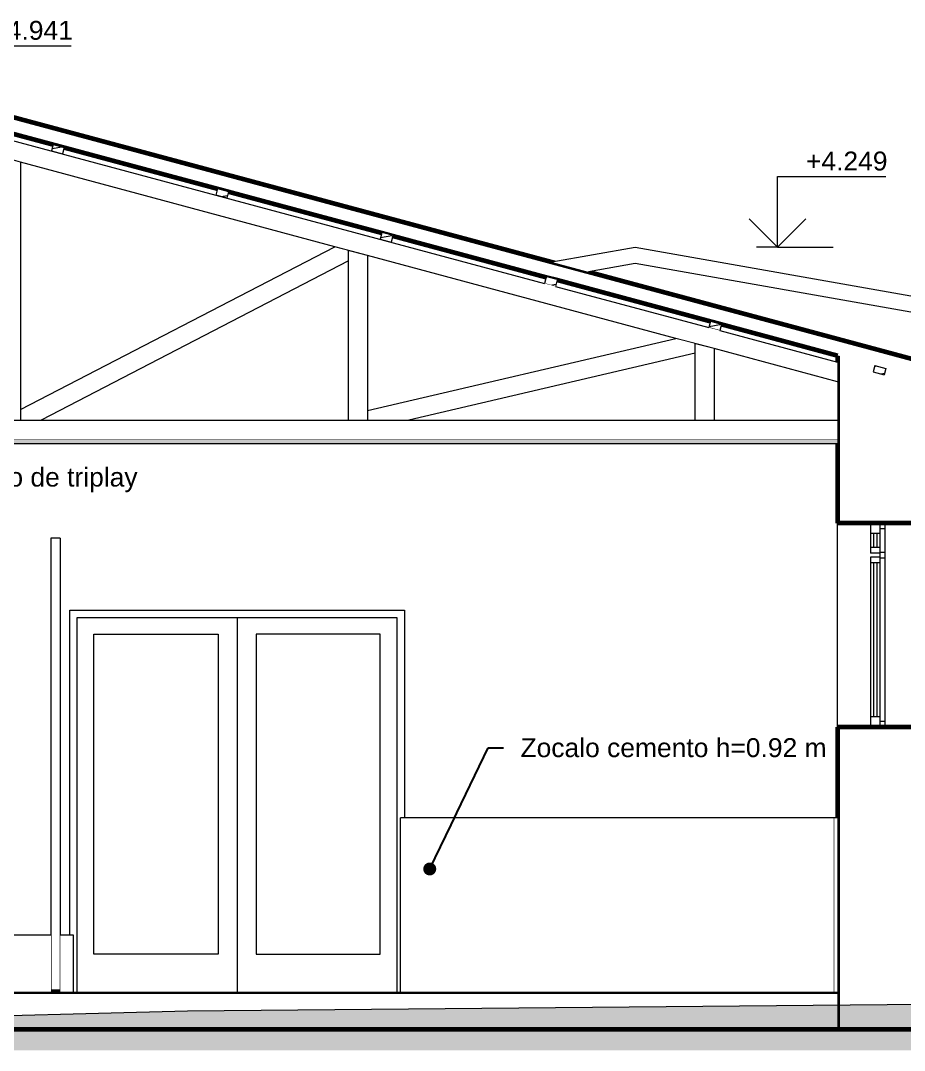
# Model space of a CAD drawing. Header units: metres. Extents: x 48 to 635, y -15 to 39.
# Drawn here: x 456.36 to 461.03, y -14.62 to -9.17 of the extents above; entities that cross this region are included whole.
import ezdxf

# ---------------------------------------------------------------- set-up
doc = ezdxf.new("R2010")
doc.units = ezdxf.units.M
doc.header["$MEASUREMENT"] = 0
doc.linetypes.add('Wipeout_Contour', pattern=[1, 0, -1])
for name, color, linetype in [('Annotation - Label', 7, 'Continuous'), ('Dimensioning - General', 7, 'Continuous'), ('Interior - Furniture', 7, 'Continuous'), ('Interior - Stair & Railing', 7, 'Continuous'), ('Shell - Roof', 7, 'Continuous'), ('Site & Landscape - Terrain', 7, 'Continuous'), ('Structural - Bearing', 7, 'Continuous'), ('TOPO', 7, 'Continuous')]:
    doc.layers.add(name, color=color, linetype=linetype)
doc.styles.add('GENERATED_STYLE_1', font='')
doc.styles.get('GENERATED_STYLE_1').set_extended_font_data('Arial')
doc.dimstyles.new('GENERATED_STYLE__6', dxfattribs={"dimtxt": 0.18, "dimasz": 0.1368, "dimexe": 0.18, "dimexo": 0.0625, "dimgap": 0.09, "dimtad": 0, "dimtih": 1, "dimtoh": 1, "dimdec": 4, "dimzin": 0, "dimdsep": 46, "dimcen": 0.09, "dimadec": 0, "dimazin": 0, "dimtfac": 1, "dimtdec": 4, "dimtmove": 0, "dimatfit": 3, "dimldrblk": 'ARROWHEAD_11', "dimfxl": 1, "dimtolj": 1, "dimtzin": 0, "dimarcsym": 0})
pattern_1 = [(10, (525.86833, -14.62055), (-0.007814168, 0.044316348), [])]

# ---------------------------------------------------------------- blocks, each defined once
blk = doc.blocks.new('ARROWHEAD_11')
at = {"color": 0, "linetype": 'Continuous', "lineweight": 0}
blk.add_line((0, 0), (-1, 0), dxfattribs=at)
at = {"color": 0, "linetype": 'Continuous', "lineweight": 0, "const_width": 0.25, "flags": 128}
blk.add_lwpolyline([(-0.125, 0, 1), (0.125, 0, 1)], format="xyb", close=True, dxfattribs=at)

msp = doc.modelspace()

# ---------------------------------------------------------------- linework, layer by layer
at = {"layer": 'Dimensioning - General', "color": 7, "linetype": 'Continuous', "lineweight": 13}
msp.add_line((456.0552, -9.305), (456.6276, -9.305), dxfattribs=at)
at = {"layer": 'Interior - Furniture', "color": 104, "linetype": 'Continuous', "lineweight": 20, "true_color": 0x029e21}
msp.add_line((456.5698, -11.9106), (456.5198, -11.9106), dxfattribs=at)
at = {"layer": 'Interior - Furniture', "color": 104, "linetype": 'Continuous', "lineweight": 20, "true_color": 0x029e21, "flags": 128}
for points in [[(456.5198, -11.9106), (456.5198, -11.9356), (456.5198, -14.3106)], [(456.5698, -11.9106), (456.5698, -11.9356), (456.5698, -14.3106)]]:
    msp.add_lwpolyline(points, dxfattribs=at)

# ---------------------------------------------------------------- texts
at = {"layer": 'Annotation - Label', "color": 5, "linetype": 'Continuous', "lineweight": 25, "char_height": 0.1, "attachment_point": 4, "style": 'GENERATED_STYLE_1'}
for s, insert in [('\\A1;{\\pql;\\fArial|b0|i0|c0|p34;Cielorraso de triplay}', (455.7363, -11.6025)), ('\\A1;{\\pql;\\fArial|b0|i0|c0|p34;Zocalo cemento h=0.92 m}', (459.0035, -13.0196))]:
    msp.add_mtext(s, dxfattribs=dict(at, insert=insert))
at = {"layer": 'Dimensioning - General', "color": 5, "lineweight": 25, "insert": (456.2052, -9.275), "char_height": 0.1, "attachment_point": 7, "style": 'GENERATED_STYLE_1'}
msp.add_mtext('\\A1;{\\pql;\\fArial|b0|i0|c0|p34;+4.941}', dxfattribs=at)

# ---------------------------------------------------------------- wipeouts: each hides what was drawn before it
at = {"color": 254, "linetype": 'Wipeout_Contour', "lineweight": 0, "ltscale": 3686.174505}
msp.add_wipeout([(460.8798, -11.8306), (460.6798, -11.8306), (460.6798, -12.9106), (460.8798, -12.9106), (460.8798, -12.9056), (460.8548, -12.9056), (460.8548, -11.8356), (460.8798, -11.8356)], dxfattribs=at).dxf.layer = 'Structural - Bearing'
at = {"color": 254, "linetype": 'Wipeout_Contour', "lineweight": 0, "ltscale": 2767.986747}
msp.add_wipeout([(460.9298, -11.8306), (460.9298, -12.0156), (460.9298, -12.8806), (460.9298, -12.9106), (461.1298, -12.9106), (461.1298, -11.8306)], dxfattribs=at).dxf.layer = 'Structural - Bearing'
at = {"color": 254, "linetype": 'Wipeout_Contour', "lineweight": 0, "ltscale": 1830.992624}
msp.add_wipeout([(457.5048, -14.1106), (457.6048, -14.1106), (457.6048, -12.4186), (457.5048, -12.4186)], dxfattribs=at).dxf.layer = 'Structural - Bearing'

# ---------------------------------------------------------------- next in the draw order: wipeouts: each hides what was drawn before it
at = {"color": 254, "linetype": 'Wipeout_Contour', "lineweight": 0, "ltscale": 1844.190066}
msp.add_wipeout([(461.1298, -11.0643), (460.6798, -10.9433), (460.6798, -11.8306), (461.1298, -11.8306)], dxfattribs=at).dxf.layer = 'Structural - Bearing'
at = {"color": 254, "linetype": 'Wipeout_Contour', "lineweight": 0, "ltscale": 1844.287234}
msp.add_wipeout([(460.9048, -11.9856), (460.9298, -11.9856), (460.9298, -11.8606), (460.9048, -11.8606)], dxfattribs=at).dxf.layer = 'Structural - Bearing'
at = {"color": 254, "linetype": 'Wipeout_Contour', "lineweight": 0, "ltscale": 1844.343571}
msp.add_wipeout([(460.9048, -12.8806), (460.9298, -12.8806), (460.9298, -12.0156), (460.9048, -12.0156)], dxfattribs=at).dxf.layer = 'Structural - Bearing'
at = {"color": 254, "linetype": 'Wipeout_Contour', "lineweight": 0, "ltscale": 1844.43888}
msp.add_wipeout([(460.6798, -14.5106), (461.1298, -14.5106), (461.1298, -12.9106), (460.6798, -12.9106)], dxfattribs=at).dxf.layer = 'Structural - Bearing'

# ---------------------------------------------------------------- next in the draw order: linework, layer by layer
at = {"layer": 'Structural - Bearing', "color": 7, "linetype": 'Continuous', "lineweight": 60}
for p, q in [((460.6798, -10.9433), (460.6798, -11.3856)), ((460.6798, -11.3856), (460.6798, -11.4106)), ((460.6798, -11.4106), (460.6798, -11.8306)), ((460.6798, -12.9106), (460.6798, -13.3906)), ((461.1298, -14.5106), (460.6798, -14.5106))]:
    msp.add_line(p, q, dxfattribs=at)
at = {"layer": 'Structural - Bearing', "color": 251, "linetype": 'Continuous', "lineweight": 20, "true_color": 0x6a6a6a}
msp.add_line((460.6798, -12.9106), (460.6798, -11.8306), dxfattribs=at)
at = {"layer": 'Structural - Bearing', "color": 30, "linetype": 'Continuous', "lineweight": 20, "true_color": 0xff6600}
for p, q in [((460.8798, -11.8306), (460.8798, -11.8356)), ((460.9048, -11.9906), (460.8548, -11.9906)), ((460.9048, -12.0106), (460.8548, -12.0106)), ((460.8798, -12.9056), (460.8798, -12.9106))]:
    msp.add_line(p, q, dxfattribs=at)
at = {"layer": 'Structural - Bearing', "color": 7, "linetype": 'Continuous', "lineweight": 60, "flags": 128}
for points in [[(461.1298, -11.8306), (460.9298, -11.8306), (460.8798, -11.8306), (460.6798, -11.8306)], [(461.1298, -12.9106), (460.9298, -12.9106), (460.8798, -12.9106), (460.6798, -12.9106)], [(460.6798, -13.3906), (460.6798, -14.3106), (460.6798, -14.5106)]]:
    msp.add_lwpolyline(points, dxfattribs=at)
at = {"layer": 'Structural - Bearing', "color": 30, "linetype": 'Continuous', "lineweight": 20, "true_color": 0xff6600, "flags": 128}
for points in [[(460.9048, -11.8356), (460.8798, -11.8356), (460.8548, -11.8356)], [(460.9048, -12.9056), (460.8798, -12.9056), (460.8548, -12.9056)]]:
    msp.add_lwpolyline(points, dxfattribs=at)

# ---------------------------------------------------------------- next in the draw order: wipeouts: each hides what was drawn before it
at = {"color": 254, "linetype": 'Wipeout_Contour', "lineweight": 0, "ltscale": 1844.137272}
msp.add_wipeout([(460.9048, -11.8856), (460.8548, -11.8856), (460.8548, -11.9606), (460.9048, -11.9606)], dxfattribs=at).dxf.layer = 'Structural - Bearing'
at = {"color": 254, "linetype": 'Wipeout_Contour', "lineweight": 0, "ltscale": 1844.193533}
msp.add_wipeout([(460.9048, -12.0406), (460.8548, -12.0406), (460.8548, -12.8556), (460.9048, -12.8556)], dxfattribs=at).dxf.layer = 'Structural - Bearing'

# ---------------------------------------------------------------- next in the draw order: linework, layer by layer
at = {"layer": 'Structural - Bearing', "color": 30, "linetype": 'Continuous', "lineweight": 20, "true_color": 0xff6600}
for p, q in [((460.8548, -11.8356), (460.8548, -11.8856)), ((460.9298, -11.8606), (460.9048, -11.8606)), ((460.9298, -11.8306), (460.9298, -11.8606)), ((460.9048, -11.8856), (460.8548, -11.8856)), ((460.8698, -11.8856), (460.8698, -11.9606)), ((460.8898, -11.9606), (460.8898, -11.8856)), ((460.8548, -11.9606), (460.8548, -11.9906)), ((460.9048, -11.9606), (460.8548, -11.9606)), ((460.9298, -11.9856), (460.9048, -11.9856)), ((460.9298, -11.9856), (460.9298, -12.0156)), ((460.8548, -12.0106), (460.8548, -12.0406)), ((460.9048, -12.0406), (460.8548, -12.0406)), ((460.8698, -12.0406), (460.8698, -12.8556)), ((460.8898, -12.8556), (460.8898, -12.0406)), ((460.9298, -12.0156), (460.9048, -12.0156)), ((460.8548, -12.8556), (460.8548, -12.9056)), ((460.9048, -12.8556), (460.8548, -12.8556)), ((460.9298, -12.8806), (460.9048, -12.8806)), ((460.9298, -12.8806), (460.9298, -12.9106))]:
    msp.add_line(p, q, dxfattribs=at)
at = {"layer": 'Structural - Bearing', "color": 30, "linetype": 'Continuous', "lineweight": 18, "true_color": 0xff6600}
for p, q in [((460.9298, -11.8606), (460.9298, -11.9856)), ((460.8548, -11.8856), (460.8548, -11.9606)), ((460.9048, -11.8856), (460.9048, -11.9606)), ((460.8548, -12.0406), (460.8548, -12.8556)), ((460.9048, -12.0406), (460.9048, -12.8556)), ((460.9298, -12.0156), (460.9298, -12.8806))]:
    msp.add_line(p, q, dxfattribs=at)
at = {"layer": 'Structural - Bearing', "color": 30, "linetype": 'Continuous', "lineweight": 20, "true_color": 0xff6600, "flags": 128}
for points in [[(460.9048, -11.8356), (460.9048, -11.8606), (460.9048, -11.8856)], [(460.9048, -11.9606), (460.9048, -11.9856), (460.9048, -11.9906), (460.9048, -12.0106), (460.9048, -12.0156), (460.9048, -12.0406)], [(460.9048, -12.8556), (460.9048, -12.8806), (460.9048, -12.9056)]]:
    msp.add_lwpolyline(points, dxfattribs=at)

# ---------------------------------------------------------------- next in the draw order: wipeouts: each hides what was drawn before it
at = {"color": 254, "linetype": 'Wipeout_Contour', "lineweight": 0, "ltscale": 2738.643078}
msp.add_wipeout([(456.3098, -9.68), (450.6198, -11.2104), (450.6198, -11.2983), (456.3098, -9.7679), (461.9998, -11.2983), (461.9998, -11.2104)], dxfattribs=at).dxf.layer = 'Shell - Roof'
at = {"color": 254, "linetype": 'Wipeout_Contour', "lineweight": 0, "ltscale": 1826.950742}
msp.add_wipeout([(460.6798, -14.5106), (460.6798, -14.3106), (452.3398, -14.3106), (452.3398, -14.5106)], dxfattribs=at).dxf.layer = 'Structural - Bearing'

# ---------------------------------------------------------------- next in the draw order: linework, layer by layer
at = {"layer": 'Shell - Roof', "color": 7, "linetype": 'Continuous', "lineweight": 60}
for p, q in [((456.3098, -9.68), (461.9998, -11.2104)), ((456.3098, -9.7679), (458.27, -10.2951)), ((458.27, -10.2951), (458.3279, -10.3107)), ((458.3279, -10.3107), (459.1391, -10.5289)), ((459.1391, -10.5289), (459.1971, -10.5444)), ((459.1971, -10.5444), (460.6798, -10.9433))]:
    msp.add_line(p, q, dxfattribs=at)
at = {"layer": 'Structural - Bearing', "color": 7, "linetype": 'Continuous', "lineweight": 60}
for p, q in [((456.5198, -14.3106), (452.3598, -14.3106)), ((456.5698, -14.3106), (456.5198, -14.3106)), ((460.6598, -14.3106), (456.5698, -14.3106)), ((460.6798, -14.3106), (460.6598, -14.3106)), ((460.6798, -14.5106), (452.3398, -14.5106))]:
    msp.add_line(p, q, dxfattribs=at)

# ---------------------------------------------------------------- next in the draw order: wipeouts: each hides what was drawn before it
at = {"color": 254, "linetype": 'Wipeout_Contour', "lineweight": 0, "ltscale": 1826.650652}
msp.add_wipeout([(456.5806, -9.8769), (456.5897, -9.8431), (456.5318, -9.8276), (456.5227, -9.8614)], dxfattribs=at).dxf.layer = 'Interior - Furniture'
at = {"color": 254, "linetype": 'Wipeout_Contour', "lineweight": 0, "ltscale": 1833.643066}
msp.add_wipeout([(458.3189, -10.3445), (458.3279, -10.3107), (458.27, -10.2951), (458.2609, -10.3289)], dxfattribs=at).dxf.layer = 'Interior - Furniture'
at = {"color": 254, "linetype": 'Wipeout_Contour', "lineweight": 0, "ltscale": 1843.514114}
msp.add_wipeout([(460.6798, -13.3906), (460.6598, -13.3906), (460.6598, -14.3106), (460.6798, -14.3106)], dxfattribs=at).dxf.layer = 'Interior - Stair & Railing'
at = {"color": 254, "linetype": 'Wipeout_Contour', "lineweight": 0, "ltscale": 1818.643181}
msp.add_wipeout([(452.3598, -14.0106), (452.3598, -14.3106), (456.5198, -14.3106), (456.5198, -14.0106)], dxfattribs=at).dxf.layer = 'Interior - Stair & Railing'
at = {"color": 254, "linetype": 'Wipeout_Contour', "lineweight": 0, "ltscale": 1371.601099}
msp.add_wipeout([(458.022, -10.3682), (456.3598, -9.9211), (456.3598, -11.2292)], dxfattribs=at).dxf.layer = 'Structural - Bearing'
at = {"color": 254, "linetype": 'Wipeout_Contour', "lineweight": 0, "ltscale": 1377.09717}
msp.add_wipeout([(458.1936, -11.2342), (459.8251, -10.8532), (458.1936, -10.4143)], dxfattribs=at).dxf.layer = 'Structural - Bearing'
at = {"color": 254, "linetype": 'Wipeout_Contour', "lineweight": 0, "ltscale": 1841.965519}
msp.add_wipeout([(460.0273, -10.9076), (460.0273, -11.2856), (460.6798, -11.2856), (460.6798, -11.0831)], dxfattribs=at).dxf.layer = 'Structural - Bearing'
at = {"color": 254, "linetype": 'Wipeout_Contour', "lineweight": 0, "ltscale": 2741.073517}
msp.add_wipeout([(456.6198, -12.3306), (456.6198, -14.0106), (456.6398, -14.0106), (456.6398, -14.3106), (456.6598, -14.3106), (456.6598, -12.3306)], dxfattribs=at).dxf.layer = 'Structural - Bearing'
at = {"color": 254, "linetype": 'Wipeout_Contour', "lineweight": 0, "ltscale": 2751.392762}
msp.add_wipeout([(458.3498, -12.3306), (458.3498, -14.3106), (458.3698, -14.3106), (458.3698, -13.3906), (458.3898, -13.3906), (458.3898, -12.3306)], dxfattribs=at).dxf.layer = 'Structural - Bearing'

# ---------------------------------------------------------------- next in the draw order: hatches: boundary and pattern name
at = {"layer": 'Interior - Furniture', "linetype": 'Continuous', "lineweight": 13, "true_color": 0xbf927d}
h = msp.add_hatch(dxfattribs=at)
h.set_pattern_fill('Wood_0002', color=33, style=0, pattern_type=2)
h.set_pattern_definition(pattern_1)
h.paths.add_polyline_path([(456.5806, -9.8769), (456.5897, -9.8431), (456.5318, -9.8276), (456.5227, -9.8614)])
h = msp.add_hatch(dxfattribs=at)
h.set_pattern_fill('Wood_0002', color=33, style=0, pattern_type=2)
h.set_pattern_definition(pattern_1)
h.paths.add_polyline_path([(458.3189, -10.3445), (458.3279, -10.3107), (458.27, -10.2951), (458.2609, -10.3289)])

# ---------------------------------------------------------------- next in the draw order: linework, layer by layer
at = {"layer": 'Interior - Furniture', "color": 104, "linetype": 'Continuous', "lineweight": 20, "true_color": 0x029e21}
for p, q in [((456.5318, -9.8276), (456.5227, -9.8614)), ((456.5227, -9.8614), (456.5806, -9.8769)), ((456.5318, -9.8276), (456.5897, -9.8431)), ((456.5897, -9.8431), (456.5806, -9.8769)), ((458.27, -10.2951), (458.2609, -10.3289)), ((458.2609, -10.3289), (458.3189, -10.3445)), ((458.3279, -10.3107), (458.3189, -10.3445))]:
    msp.add_line(p, q, dxfattribs=at)
at = {"layer": 'Interior - Stair & Railing', "color": 171, "linetype": 'Continuous', "lineweight": 13}
for p, q in [((460.6598, -13.3906), (460.6598, -14.3106)), ((460.6798, -13.3906), (460.6598, -13.3906)), ((456.5198, -14.0106), (452.3598, -14.0106))]:
    msp.add_line(p, q, dxfattribs=at)

# ---------------------------------------------------------------- next in the draw order: wipeouts: each hides what was drawn before it
at = {"color": 254, "linetype": 'Wipeout_Contour', "lineweight": 0, "ltscale": 1830.146658}
msp.add_wipeout([(457.4497, -10.1107), (457.4588, -10.0769), (457.4009, -10.0613), (457.3918, -10.0951)], dxfattribs=at).dxf.layer = 'Interior - Furniture'
at = {"color": 254, "linetype": 'Wipeout_Contour', "lineweight": 0, "ltscale": 1837.139874}
msp.add_wipeout([(459.188, -10.5782), (459.1971, -10.5444), (459.1391, -10.5289), (459.13, -10.5627)], dxfattribs=at).dxf.layer = 'Interior - Furniture'
at = {"color": 254, "linetype": 'Wipeout_Contour', "lineweight": 0, "ltscale": 1372.565581}
msp.add_wipeout([(458.0936, -10.4438), (456.4685, -11.2856), (458.0936, -11.2856)], dxfattribs=at).dxf.layer = 'Structural - Bearing'
at = {"color": 254, "linetype": 'Wipeout_Contour', "lineweight": 0, "ltscale": 1378.188094}
msp.add_wipeout([(459.9273, -10.932), (458.4134, -11.2856), (459.9273, -11.2856)], dxfattribs=at).dxf.layer = 'Structural - Bearing'
at = {"color": 254, "linetype": 'Wipeout_Contour', "lineweight": 0, "ltscale": 2746.052407}
msp.add_wipeout([(458.3498, -12.3306), (458.3898, -12.3306), (458.3898, -12.2906), (456.6198, -12.2906), (456.6198, -12.3306), (456.6598, -12.3306)], dxfattribs=at).dxf.layer = 'Structural - Bearing'
at = {"color": 254, "linetype": 'Wipeout_Contour', "lineweight": 0, "ltscale": 1827.590063}
msp.add_wipeout([(456.6598, -12.4186), (456.6598, -14.1106), (456.7478, -14.1106), (456.7478, -12.4186)], dxfattribs=at).dxf.layer = 'Structural - Bearing'
at = {"color": 254, "linetype": 'Wipeout_Contour', "lineweight": 0, "ltscale": 1833.995356}
msp.add_wipeout([(458.2618, -14.1106), (458.3498, -14.1106), (458.3498, -12.4186), (458.2618, -12.4186)], dxfattribs=at).dxf.layer = 'Structural - Bearing'

# ---------------------------------------------------------------- next in the draw order: hatches: boundary and pattern name
at = {"layer": 'Interior - Furniture', "linetype": 'Continuous', "lineweight": 13, "true_color": 0xbf927d}
h = msp.add_hatch(dxfattribs=at)
h.set_pattern_fill('Wood_0002', color=33, style=0, pattern_type=2)
h.set_pattern_definition(pattern_1)
h.paths.add_polyline_path([(457.4497, -10.1107), (457.4588, -10.0769), (457.4009, -10.0613), (457.3918, -10.0951)])
h = msp.add_hatch(dxfattribs=at)
h.set_pattern_fill('Wood_0002', color=33, style=0, pattern_type=2)
h.set_pattern_definition(pattern_1)
h.paths.add_polyline_path([(459.188, -10.5782), (459.1971, -10.5444), (459.1391, -10.5289), (459.13, -10.5627)])

# ---------------------------------------------------------------- next in the draw order: linework, layer by layer
at = {"layer": 'Interior - Furniture', "color": 104, "linetype": 'Continuous', "lineweight": 20, "true_color": 0x029e21}
for p, q in [((457.4009, -10.0613), (457.3918, -10.0951)), ((457.4009, -10.0613), (457.4588, -10.0769)), ((457.4588, -10.0769), (457.4497, -10.1107)), ((457.3918, -10.0951), (457.4497, -10.1107)), ((459.1391, -10.5289), (459.13, -10.5627)), ((459.13, -10.5627), (459.188, -10.5782)), ((459.1971, -10.5444), (459.188, -10.5782))]:
    msp.add_line(p, q, dxfattribs=at)
at = {"layer": 'Structural - Bearing', "color": 251, "linetype": 'Continuous', "lineweight": 20, "true_color": 0x6a6a6a}
for p, q in [((456.6198, -12.2906), (458.3898, -12.2906)), ((456.6198, -14.0106), (456.6198, -12.2906)), ((458.3898, -12.2906), (458.3898, -13.3906))]:
    msp.add_line(p, q, dxfattribs=at)

# ---------------------------------------------------------------- next in the draw order: wipeouts: each hides what was drawn before it
at = {"color": 254, "linetype": 'Wipeout_Contour', "lineweight": 0, "ltscale": 1857.183665}
msp.add_wipeout([(468.7098, -11.9769), (459.6094, -10.3716), (459.6094, -10.4577), (468.7098, -12.0631)], dxfattribs=at).dxf.layer = 'Shell - Roof'
at = {"color": 254, "linetype": 'Wipeout_Contour', "lineweight": 0, "ltscale": 2748.59606}
msp.add_wipeout([(458.3498, -12.3306), (457.5048, -12.3306), (457.5048, -12.4186), (457.6048, -12.4186), (458.2618, -12.4186), (458.3498, -12.4186)], dxfattribs=at).dxf.layer = 'Structural - Bearing'
at = {"color": 254, "linetype": 'Wipeout_Contour', "lineweight": 0, "ltscale": 2748.849273}
msp.add_wipeout([(457.6048, -14.1106), (457.5048, -14.1106), (457.5048, -14.3106), (458.3498, -14.3106), (458.3498, -14.1106), (458.2618, -14.1106)], dxfattribs=at).dxf.layer = 'Structural - Bearing'

# ---------------------------------------------------------------- next in the draw order: linework, layer by layer
at = {"layer": 'Structural - Bearing', "color": 30, "linetype": 'Continuous', "lineweight": 18, "true_color": 0xff6600}
msp.add_line((458.3498, -12.3306), (458.3498, -14.3106), dxfattribs=at)

# ---------------------------------------------------------------- next in the draw order: wipeouts: each hides what was drawn before it
at = {"color": 254, "linetype": 'Wipeout_Contour', "lineweight": 0, "ltscale": 1837.792969}
msp.add_wipeout([(459.6094, -10.3716), (459.1695, -10.4492), (459.363, -10.5012), (459.6094, -10.4577)], dxfattribs=at).dxf.layer = 'Shell - Roof'
at = {"color": 254, "linetype": 'Wipeout_Contour', "lineweight": 0, "ltscale": 1830.592793}
msp.add_wipeout([(457.5048, -14.1106), (457.5048, -12.4186), (457.4048, -12.4186), (457.4048, -14.1106)], dxfattribs=at).dxf.layer = 'Structural - Bearing'
at = {"color": 254, "linetype": 'Wipeout_Contour', "lineweight": 0, "ltscale": 1832.50602}
msp.add_wipeout([(458.2618, -14.1106), (458.2618, -12.4186), (457.6048, -12.4186), (457.6048, -14.1106)], dxfattribs=at).dxf.layer = 'Structural - Bearing'

# ---------------------------------------------------------------- next in the draw order: linework, layer by layer
at = {"layer": 'Shell - Roof', "color": 23, "linetype": 'Continuous', "lineweight": 13, "true_color": 0xbf8080}
for p, q in [((459.1695, -10.4492), (459.6094, -10.3716)), ((459.6094, -10.3716), (468.7098, -11.9769)), ((459.6094, -10.4577), (459.363, -10.5012)), ((468.7098, -12.0631), (459.6094, -10.4577))]:
    msp.add_line(p, q, dxfattribs=at)
at = {"layer": 'Structural - Bearing', "color": 30, "linetype": 'Continuous', "lineweight": 18, "true_color": 0xff6600}
for p, q in [((457.6048, -12.4186), (457.6048, -14.1106)), ((458.2618, -12.4186), (457.6048, -12.4186)), ((458.2618, -14.1106), (458.2618, -12.4186)), ((457.6048, -14.1106), (458.2618, -14.1106))]:
    msp.add_line(p, q, dxfattribs=at)

# ---------------------------------------------------------------- next in the draw order: wipeouts: each hides what was drawn before it
at = {"color": 254, "linetype": 'Wipeout_Contour', "lineweight": 0, "ltscale": 1838.896365}
msp.add_wipeout([(460.6598, -14.3106), (460.6598, -13.3906), (458.3698, -13.3906), (458.3698, -14.3106)], dxfattribs=at).dxf.layer = 'Interior - Stair & Railing'
at = {"color": 254, "linetype": 'Wipeout_Contour', "lineweight": 0, "ltscale": 2743.532372}
msp.add_wipeout([(457.5048, -12.3306), (456.6598, -12.3306), (456.6598, -12.4186), (456.7478, -12.4186), (457.4048, -12.4186), (457.5048, -12.4186)], dxfattribs=at).dxf.layer = 'Structural - Bearing'
at = {"color": 254, "linetype": 'Wipeout_Contour', "lineweight": 0, "ltscale": 2743.786052}
msp.add_wipeout([(456.6598, -14.3106), (457.5048, -14.3106), (457.5048, -14.1106), (457.4048, -14.1106), (456.7478, -14.1106), (456.6598, -14.1106)], dxfattribs=at).dxf.layer = 'Structural - Bearing'

# ---------------------------------------------------------------- next in the draw order: linework, layer by layer
at = {"layer": 'Interior - Stair & Railing', "color": 171, "linetype": 'Continuous', "lineweight": 13}
for p in [(458.3698, -14.3106), (460.6598, -13.3906)]:
    msp.add_line(p, (458.3698, -13.3906), dxfattribs=at)
at = {"layer": 'Structural - Bearing', "color": 30, "linetype": 'Continuous', "lineweight": 18, "true_color": 0xff6600}
for p, q in [((456.6598, -14.3106), (456.6598, -12.3306)), ((456.6598, -12.3306), (458.3498, -12.3306)), ((457.5048, -12.3306), (457.5048, -14.3106))]:
    msp.add_line(p, q, dxfattribs=at)

# ---------------------------------------------------------------- next in the draw order: leaders
at = {"layer": 'Annotation - Label', "color": 151, "linetype": 'Continuous', "lineweight": 20, "true_color": 0x80c2ff, "annotation_type": 0, "has_hookline": 1, "hookline_direction": 0, "text_width": 1.6059}
msp.add_leader([(458.5236, -13.6607), (458.8322, -13.0196), (458.9135, -13.0196)], dimstyle='GENERATED_STYLE__6', dxfattribs=at)

# ---------------------------------------------------------------- next in the draw order: wipeouts: each hides what was drawn before it
at = {"color": 254, "linetype": 'Wipeout_Contour', "lineweight": 0, "ltscale": 1840.63708}
msp.add_wipeout([(460.0571, -10.812), (460.0662, -10.7782), (460.0082, -10.7626), (459.9991, -10.7964)], dxfattribs=at).dxf.layer = 'Interior - Furniture'
at = {"color": 254, "linetype": 'Wipeout_Contour', "lineweight": 0, "ltscale": 1844.134682}
msp.add_wipeout([(460.9262, -11.0458), (460.9353, -11.012), (460.8773, -10.9964), (460.8682, -11.0302)], dxfattribs=at).dxf.layer = 'Interior - Furniture'
at = {"color": 254, "linetype": 'Wipeout_Contour', "lineweight": 0, "ltscale": 1826.610055}
msp.add_wipeout([(452.3398, -11.3856), (452.3398, -11.4106), (460.6798, -11.4106), (460.6798, -11.3856)], dxfattribs=at).dxf.layer = 'Site & Landscape - Terrain'
at = {"color": 254, "linetype": 'Wipeout_Contour', "lineweight": 0, "ltscale": 1829.079469}
msp.add_wipeout([(456.7478, -14.1106), (457.4048, -14.1106), (457.4048, -12.4186), (456.7478, -12.4186)], dxfattribs=at).dxf.layer = 'Structural - Bearing'

# ---------------------------------------------------------------- next in the draw order: hatches: boundary and pattern name
at = {"layer": 'Interior - Furniture', "linetype": 'Continuous', "lineweight": 13, "true_color": 0xbf927d}
h = msp.add_hatch(dxfattribs=at)
h.set_pattern_fill('Wood_0002', color=33, style=0, pattern_type=2)
h.set_pattern_definition(pattern_1)
h.paths.add_polyline_path([(460.0571, -10.812), (460.0662, -10.7782), (460.0082, -10.7626), (459.9991, -10.7964)])
h = msp.add_hatch(dxfattribs=at)
h.set_pattern_fill('Wood_0002', color=33, style=0, pattern_type=2)
h.set_pattern_definition(pattern_1)
h.paths.add_polyline_path([(460.9262, -11.0458), (460.9353, -11.012), (460.8773, -10.9964), (460.8682, -11.0302)])
at = {"layer": 'Site & Landscape - Terrain', "linetype": 'Continuous', "lineweight": 15, "true_color": 0x93a0c6}
h = msp.add_hatch(dxfattribs=at)
h.set_pattern_fill('Plaster_0002', color=253, style=0, pattern_type=2)
h.set_pattern_definition([(0, (525.86833, -14.62055), (0, 0.08660254), [0, -0.05]), (0, (525.89333, -14.57725), (0, 0.08660254), [0, -0.05])])
h.paths.add_polyline_path([(452.3398, -11.3856), (452.3398, -11.4106), (460.6798, -11.4106), (460.6798, -11.3856)])

# ---------------------------------------------------------------- next in the draw order: linework, layer by layer
at = {"layer": 'Interior - Furniture', "color": 104, "linetype": 'Continuous', "lineweight": 20, "true_color": 0x029e21}
for p, q in [((460.0082, -10.7626), (459.9991, -10.7964)), ((460.0082, -10.7626), (460.0662, -10.7782)), ((460.0662, -10.7782), (460.0571, -10.812)), ((459.9991, -10.7964), (460.0571, -10.812)), ((460.8773, -10.9964), (460.8682, -11.0302)), ((460.8773, -10.9964), (460.9353, -11.012)), ((460.8682, -11.0302), (460.9262, -11.0458)), ((460.9353, -11.012), (460.9262, -11.0458))]:
    msp.add_line(p, q, dxfattribs=at)
at = {"layer": 'Site & Landscape - Terrain', "color": 55, "linetype": 'Continuous', "lineweight": 13, "true_color": 0xa2a233}
for p, q in [((460.6798, -11.3856), (452.3398, -11.3856)), ((460.6798, -11.4106), (452.3398, -11.4106))]:
    msp.add_line(p, q, dxfattribs=at)
at = {"layer": 'Structural - Bearing', "color": 30, "linetype": 'Continuous', "lineweight": 18, "true_color": 0xff6600}
for p, q in [((456.7478, -14.1106), (456.7478, -12.4186)), ((456.7478, -12.4186), (457.4048, -12.4186)), ((457.4048, -12.4186), (457.4048, -14.1106)), ((457.4048, -14.1106), (456.7478, -14.1106))]:
    msp.add_line(p, q, dxfattribs=at)

# ---------------------------------------------------------------- next in the draw order: wipeouts: each hides what was drawn before it
at = {"color": 254, "linetype": 'Wipeout_Contour', "lineweight": 0, "ltscale": 1827.298695}
msp.add_wipeout([(456.5698, -14.0106), (456.5698, -14.3106), (456.6398, -14.3106), (456.6398, -14.0106)], dxfattribs=at).dxf.layer = 'Interior - Stair & Railing'

# ---------------------------------------------------------------- next in the draw order: hatches: boundary and pattern name
at = {"layer": 'TOPO', "linetype": 'Continuous', "lineweight": 0, "true_color": 0x353329}
msp.add_hatch(color=250, dxfattribs=at).paths.add_polyline_path([(450.4193, -14.6206), (469.0381, -14.6206), (469.0381, -14.3247), (468.6179, -14.4517), (468.486, -14.4451), (468.3842, -14.4405), (466.5895, -14.2869), (465.2845, -14.3512), (464.4461, -14.3465), (457.2427, -14.4105), (455.7618, -14.4504), (451.536, -14.5317), (450.4193, -14.4831)])

# ---------------------------------------------------------------- next in the draw order: linework, layer by layer
at = {"layer": 'Interior - Stair & Railing', "color": 171, "linetype": 'Continuous', "lineweight": 13}
for p, q in [((456.6398, -14.0106), (456.5698, -14.0106)), ((456.6398, -14.3106), (456.6398, -14.0106))]:
    msp.add_line(p, q, dxfattribs=at)
at = {"layer": 'TOPO', "color": 55, "linetype": 'Continuous', "lineweight": 13, "true_color": 0xa2a233, "flags": 128}
msp.add_lwpolyline([(450.4193, -14.4831), (451.536, -14.5317), (455.7618, -14.4504), (457.2427, -14.4105), (464.4461, -14.3465), (465.2845, -14.3512), (466.5895, -14.2869), (468.3842, -14.4405), (468.486, -14.4451), (468.6179, -14.4517), (469.0381, -14.3247)], dxfattribs=at)

# ---------------------------------------------------------------- next in the draw order: wipeouts: each hides what was drawn before it
at = {"color": 254, "linetype": 'Wipeout_Contour', "lineweight": 0, "ltscale": 1834.457326}
msp.add_wipeout([(456.3098, -9.8041), (456.3098, -9.9077), (460.6798, -11.0831), (460.6798, -10.9795)], dxfattribs=at).dxf.layer = 'Interior - Furniture'
at = {"color": 254, "linetype": 'Wipeout_Contour', "lineweight": 0, "ltscale": 1826.603843}
msp.add_wipeout([(460.6798, -11.2856), (452.3398, -11.2856), (452.3398, -11.3856), (460.6798, -11.3856)], dxfattribs=at).dxf.layer = 'Interior - Furniture'

# ---------------------------------------------------------------- next in the draw order: linework, layer by layer
at = {"layer": 'Dimensioning - General', "color": 7, "linetype": 'Continuous', "lineweight": 13}
for p, q in [((460.3635, -10.3716), (460.3635, -9.9966)), ((460.3635, -9.9966), (460.9359, -9.9966)), ((460.3635, -10.3716), (460.2135, -10.2216)), ((460.5135, -10.2216), (460.3635, -10.3716))]:
    msp.add_line(p, q, dxfattribs=at)
at = {"layer": 'Dimensioning - General', "color": 151, "linetype": 'Continuous', "lineweight": 20, "true_color": 0x80c2ff}
for q in [(460.251, -10.3716), (460.657, -10.3716)]:
    msp.add_line((460.3635, -10.3716), q, dxfattribs=at)
at = {"layer": 'Interior - Furniture', "color": 134, "linetype": 'Continuous', "lineweight": 18}
for p, q in [((456.3598, -9.9211), (456.3098, -9.9077)), ((459.188, -10.5783), (459.9991, -10.7964)), ((460.0571, -10.812), (460.6798, -10.9795))]:
    msp.add_line(p, q, dxfattribs=at)

# ---------------------------------------------------------------- next in the draw order: texts
at = {"layer": 'Dimensioning - General', "color": 5, "lineweight": 25, "insert": (460.5135, -9.9666), "char_height": 0.1, "attachment_point": 7, "style": 'GENERATED_STYLE_1'}
msp.add_mtext('\\A1;{\\pql;\\fArial|b0|i0|c0|p34;+4.249}', dxfattribs=at)

# ---------------------------------------------------------------- next in the draw order: leaders
at = {"layer": 'Annotation - Label', "color": 151, "linetype": 'Continuous', "lineweight": 20, "true_color": 0x80c2ff, "annotation_type": 0, "has_hookline": 1, "hookline_direction": 0, "text_width": 1.2329}
msp.add_leader([(455.2801, -11.4106), (455.4634, -11.6025), (455.6463, -11.6025)], dimstyle='GENERATED_STYLE__6', dxfattribs=at)

# ---------------------------------------------------------------- next in the draw order: wipeouts: each hides what was drawn before it
at = {"color": 254, "linetype": 'Wipeout_Contour', "lineweight": 0, "ltscale": 1833.090087}
msp.add_wipeout([(458.1936, -11.2856), (458.1936, -10.4143), (458.0936, -10.3874), (458.0936, -11.2856)], dxfattribs=at).dxf.layer = 'Interior - Furniture'
at = {"color": 254, "linetype": 'Wipeout_Contour', "lineweight": 0, "ltscale": 1840.446586}
msp.add_wipeout([(460.0273, -11.2856), (460.0273, -10.9076), (459.9273, -10.8807), (459.9273, -11.2856)], dxfattribs=at).dxf.layer = 'Interior - Furniture'

# ---------------------------------------------------------------- next in the draw order: linework, layer by layer
at = {"layer": 'Interior - Furniture', "color": 134, "linetype": 'Continuous', "lineweight": 18}
for p, q in [((460.6798, -11.0831), (460.0273, -10.9076)), ((460.0273, -10.9076), (460.0273, -11.2856)), ((460.0273, -11.2856), (460.6798, -11.2856))]:
    msp.add_line(p, q, dxfattribs=at)

# ---------------------------------------------------------------- next in the draw order: wipeouts: each hides what was drawn before it
at = {"color": 254, "linetype": 'Wipeout_Contour', "lineweight": 0, "ltscale": 2744.150549}
msp.add_wipeout([(458.022, -10.3682), (456.3598, -11.2292), (456.3598, -11.2856), (456.4685, -11.2856), (458.0936, -10.4438), (458.0936, -10.3874)], dxfattribs=at).dxf.layer = 'Interior - Furniture'
at = {"color": 254, "linetype": 'Wipeout_Contour', "lineweight": 0, "ltscale": 2755.219304}
msp.add_wipeout([(459.8251, -10.8532), (458.1936, -11.2342), (458.1936, -11.2856), (458.4134, -11.2856), (459.9273, -10.932), (459.9273, -10.8807)], dxfattribs=at).dxf.layer = 'Interior - Furniture'

# ---------------------------------------------------------------- next in the draw order: linework, layer by layer
at = {"layer": 'Interior - Furniture', "color": 134, "linetype": 'Continuous', "lineweight": 18}
for p, q in [((456.3098, -9.8041), (459.13, -10.5627)), ((458.022, -10.3682), (456.3598, -9.9211)), ((456.3598, -9.9211), (456.3598, -11.2292)), ((456.3598, -11.2292), (458.022, -10.3682)), ((458.1936, -10.4143), (458.022, -10.3682)), ((458.0936, -10.4438), (458.0936, -10.3874)), ((458.0936, -10.4438), (456.4685, -11.2856)), ((458.0936, -11.2856), (458.0936, -10.4438)), ((459.8251, -10.8532), (458.1936, -10.4143)), ((458.1936, -10.4143), (458.1936, -11.2342)), ((458.1936, -11.2342), (459.8251, -10.8532)), ((460.0273, -10.9076), (459.8251, -10.8532)), ((459.9273, -10.932), (459.9273, -10.8807)), ((459.9273, -10.932), (458.4134, -11.2856)), ((459.9273, -11.2856), (459.9273, -10.932)), ((456.3598, -11.2292), (456.3598, -11.2856)), ((458.1936, -11.2342), (458.1936, -11.2856)), ((456.1511, -11.2856), (456.4685, -11.2856)), ((456.4685, -11.2856), (458.0936, -11.2856)), ((458.0936, -11.2856), (458.4134, -11.2856)), ((458.4134, -11.2856), (459.9273, -11.2856)), ((459.9273, -11.2856), (460.0273, -11.2856))]:
    msp.add_line(p, q, dxfattribs=at)

doc.saveas('drawing.dxf')
